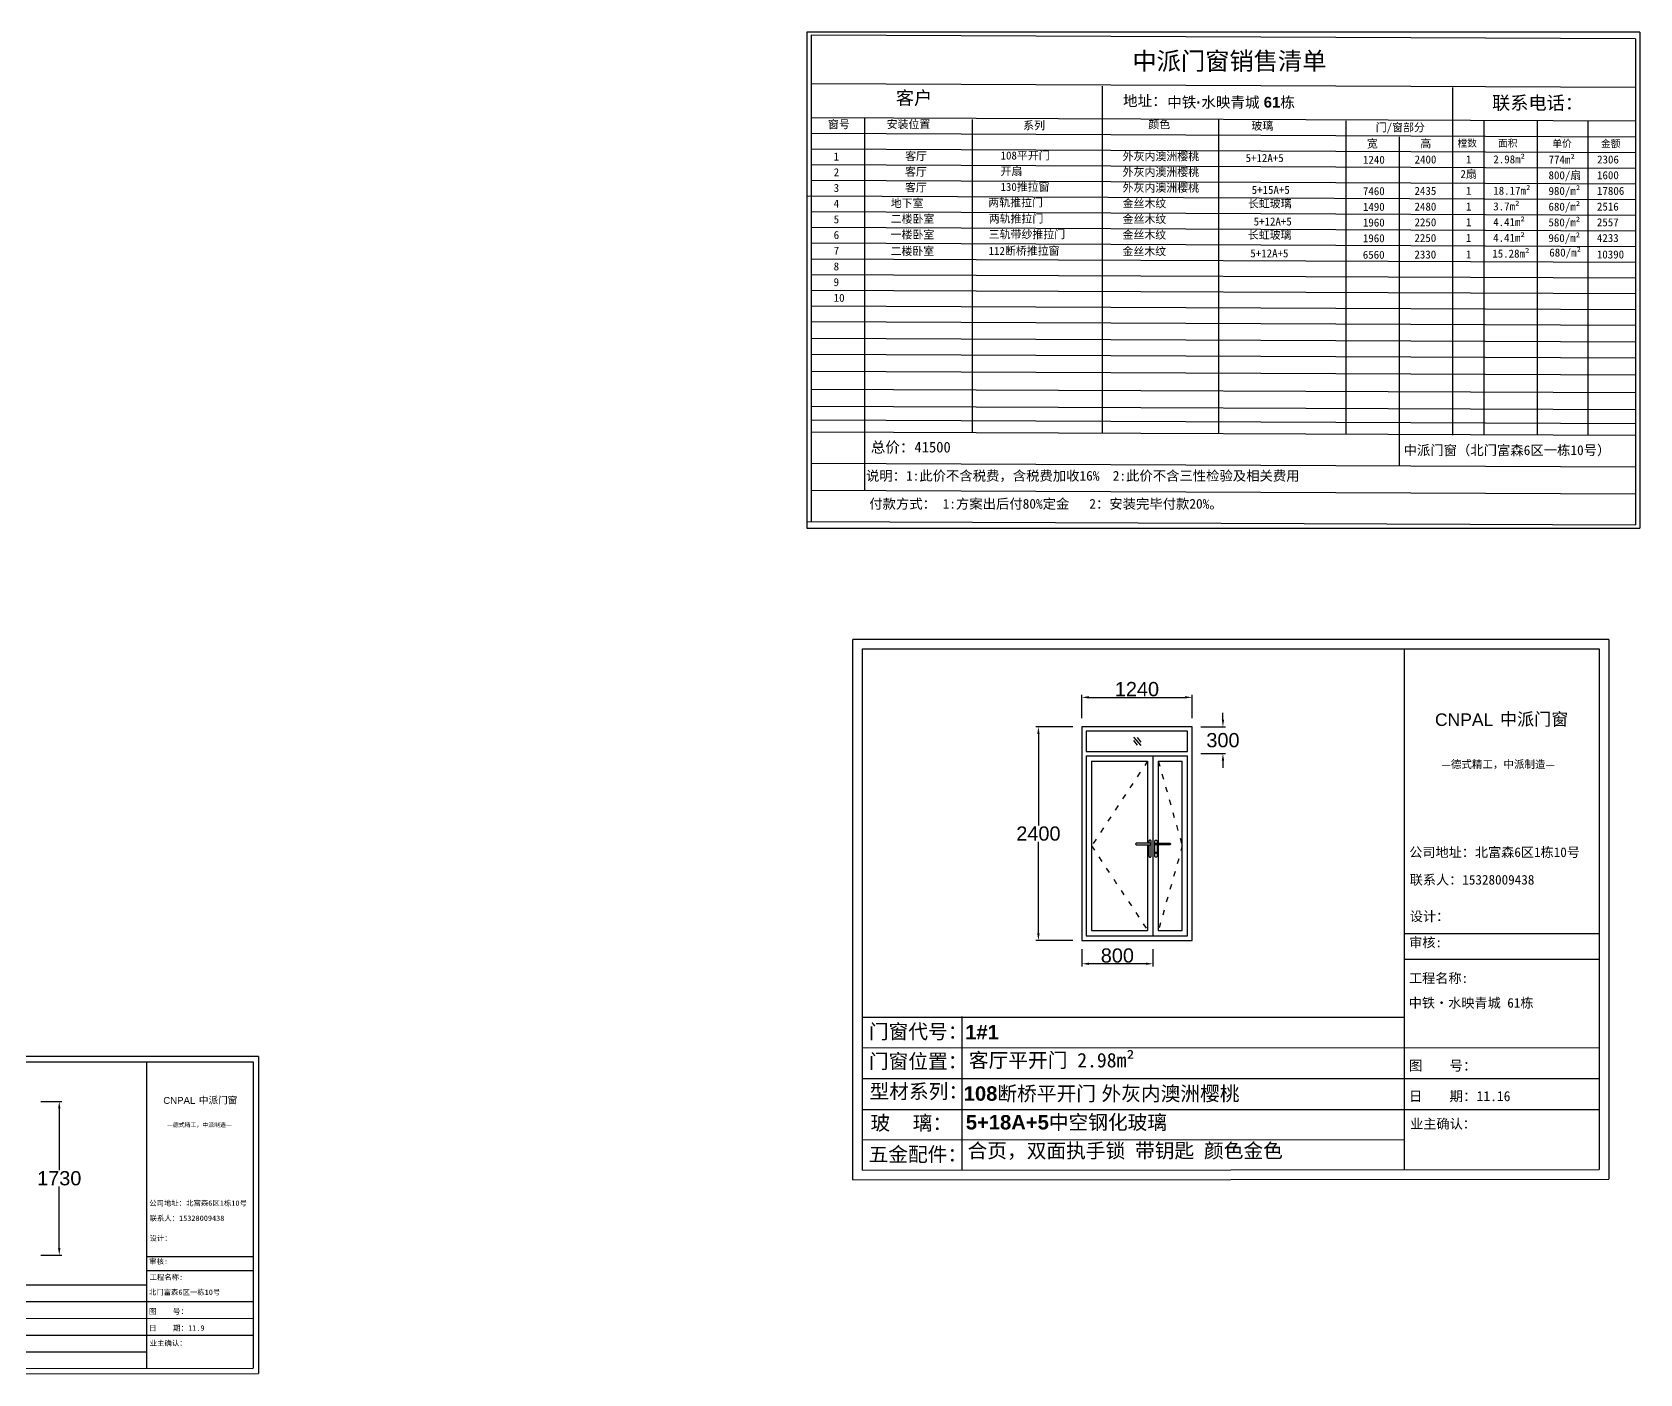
# Model space of a CAD drawing. Header units: inches. Extents: x -138455 to 599497, y -747149 to 13167.
# Drawn here: x 272499 to 290575, y -444035 to -428952 of the extents above; entities that cross this region are included whole.
import ezdxf

# ---------------------------------------------------------------- set-up
doc = ezdxf.new("R2010")
doc.units = ezdxf.units.IN
doc.header["$MEASUREMENT"] = 0
doc.header["$PDMODE"] = 35
doc.header["$PDSIZE"] = -3
doc.linetypes.add('ACAD_ISO03W100', pattern=[30, 12, -18])
doc.layers.add('0 @ 1', color=7, linetype='Continuous')
doc.styles.add('Annotative', font='arialbd.ttf')
doc.styles.add('MtXpl_', font='')
doc.styles.get("Standard").update_dxf_attribs({"font": 'arial.ttf'})
doc.styles.get('MtXpl_').set_extended_font_data('SimSun')
doc.dimstyles.get("Standard").update_dxf_attribs({"dimtxt": 80, "dimasz": 70, "dimexe": 40, "dimexo": 80, "dimgap": 0, "dimtad": 1, "dimtih": 1, "dimtoh": 1, "dimdec": 0, "dimzin": 0, "dimdsep": 46, "dimtxsty": 'Standard', "dimcen": 0.09, "dimadec": 0, "dimazin": 0, "dimtfac": 1, "dimtdec": 0, "dimtofl": 0, "dimtmove": 0, "dimatfit": 3, "dimfxl": 0, "dimtolj": 1, "dimtzin": 0, "dimarcsym": 0})

# ---------------------------------------------------------------- blocks, each defined once
blk = doc.blocks.new('*D2090')
at = {"color": 0, "lineweight": -2, "transparency": 16777216}
for p, q in [((284301, -436662), (284301, -436400)), ((284381, -436430), (285461, -436430)), ((285541, -436662), (285541, -436400))]:
    blk.add_line(p, q, dxfattribs=at)
at = {"color": 0, "transparency": 16777216}
for points in [[(284381, -436416), (284381, -436443), (284301, -436430)], [(285461, -436416), (285461, -436443), (285541, -436430)]]:
    blk.add_solid(points, dxfattribs=at)
at = {"layer": 'Defpoints', "color": 0, "transparency": 16777216}
for p in [(285541, -436430), (284301, -436762), (285541, -436762)]:
    blk.add_point(p, dxfattribs=at)
at = {"color": 0, "transparency": 16777216, "insert": (284921, -436338), "char_height": 160, "attachment_point": 5}
blk.add_mtext('\\A1;1240', dxfattribs=at)
blk = doc.blocks.new('*D2091')
at = {"color": 0, "lineweight": -2, "transparency": 16777216}
for p, q in [((284201, -436762), (283783, -436762)), ((283813, -436842), (283813, -437870)), ((283813, -439082), (283813, -438053)), ((284201, -439162), (283783, -439162))]:
    blk.add_line(p, q, dxfattribs=at)
at = {"color": 0, "transparency": 16777216}
for points in [[(283800, -436842), (283827, -436842), (283813, -436762)], [(283800, -439082), (283827, -439082), (283813, -439162)]]:
    blk.add_solid(points, dxfattribs=at)
at = {"layer": 'Defpoints', "color": 0, "transparency": 16777216}
for p in [(284301, -436762), (283813, -439162), (284301, -439162)]:
    blk.add_point(p, dxfattribs=at)
at = {"color": 0, "transparency": 16777216, "insert": (283813, -437962), "char_height": 160, "attachment_point": 5}
blk.add_mtext('\\A1;2400', dxfattribs=at)
blk = doc.blocks.new('123as')
at = {"color": 0}
for p, q in [((90189, 51387), (90252, 51462)), ((90194, 51330), (90312, 51470)), ((90251, 51335), (90314, 51410))]:
    blk.add_line(p, q, dxfattribs=at)
blk = doc.blocks.new('*D2092')
at = {"color": 0, "lineweight": -2, "transparency": 16777216}
for p, q in [((285888, -436682), (285888, -436602)), ((285641, -436762), (285918, -436762)), ((285641, -437062), (285918, -437062)), ((285888, -437142), (285888, -437222))]:
    blk.add_line(p, q, dxfattribs=at)
at = {"color": 0, "transparency": 16777216}
for points in [[(285875, -436682), (285901, -436682), (285888, -436762)], [(285875, -437142), (285901, -437142), (285888, -437062)]]:
    blk.add_solid(points, dxfattribs=at)
at = {"layer": 'Defpoints', "color": 0, "transparency": 16777216}
for p in [(285541, -436762), (285888, -436762), (285541, -437062)]:
    blk.add_point(p, dxfattribs=at)
at = {"color": 0, "transparency": 16777216, "insert": (285888, -436912), "char_height": 160, "attachment_point": 5}
blk.add_mtext('\\A1;300', dxfattribs=at)
blk = doc.blocks.new('*D2100')
at = {"color": 0, "lineweight": -2, "transparency": 16777216}
for p, q in [((284301, -439262), (284301, -439455)), ((285021, -439425), (284381, -439425)), ((285101, -439262), (285101, -439455))]:
    blk.add_line(p, q, dxfattribs=at)
at = {"color": 0, "transparency": 16777216}
for points in [[(284381, -439412), (284381, -439438), (284301, -439425)], [(285021, -439412), (285021, -439438), (285101, -439425)]]:
    blk.add_solid(points, dxfattribs=at)
at = {"layer": 'Defpoints', "color": 0, "transparency": 16777216}
for p in [(284301, -439162), (285101, -439162), (284301, -439425)]:
    blk.add_point(p, dxfattribs=at)
at = {"color": 0, "transparency": 16777216, "insert": (284701, -439333), "char_height": 160, "attachment_point": 5}
blk.add_mtext('\\A1;800', dxfattribs=at)
blk = doc.blocks.new('*D2164')
at = {"color": 0, "lineweight": -2, "transparency": 16777216}
for p, q in [((272597, -440972), (272834, -440972)), ((272804, -441052), (272804, -441745)), ((272804, -442622), (272804, -441929)), ((272597, -442702), (272834, -442702))]:
    blk.add_line(p, q, dxfattribs=at)
at = {"color": 0, "transparency": 16777216}
for points in [[(272791, -441052), (272817, -441052), (272804, -440972)], [(272791, -442622), (272817, -442622), (272804, -442702)]]:
    blk.add_solid(points, dxfattribs=at)
at = {"layer": 'Defpoints', "color": 0, "transparency": 16777216}
for p in [(272497, -440972), (272497, -442702), (272804, -442702)]:
    blk.add_point(p, dxfattribs=at)
at = {"color": 0, "transparency": 16777216, "insert": (272804, -441837), "char_height": 160, "attachment_point": 5}
blk.add_mtext('\\A1;1730', dxfattribs=at)

msp = doc.modelspace()

# ---------------------------------------------------------------- linework, layer by layer
for p, q in [((281208.5, -428951.5), (281208.5, -434527.1)), ((290575.5, -428951.5), (281208.5, -428951.5)), ((290525.5, -429026.7), (281258.5, -428986.5)), ((281258.5, -428986.5), (281258.5, -434451.9)), ((290525.5, -429026.7), (290525.5, -434492)), ((290575.5, -428951.5), (290575.5, -434527.1)), ((290525.5, -429573), (281258.5, -429532.9)), ((284530.2, -429558), (284530.2, -432244.9)), ((288470.5, -429573), (288470.5, -433483.5)), ((281258.5, -429909.9), (290525.5, -429950)), ((281858.5, -429909.9), (281858.5, -431498.1)), ((283068.5, -429935), (283068.5, -433448.3)), ((285838.8, -429935), (285838.8, -433455.9)), ((287270.5, -429950), (287270.5, -433473.8)), ((288821.6, -429950), (288821.6, -433483.5)), ((289421.6, -429950), (289421.6, -431538.3)), ((289990.9, -429950), (289990.9, -433483.5)), ((281258.5, -430086.4), (290525.5, -430126.5)), ((287870.5, -430126.5), (287870.5, -433483.5)), ((281258.5, -430262.8), (290525.5, -430303)), ((281258.5, -430439.3), (290525.5, -430479.4)), ((281258.5, -430615.8), (290525.5, -430655.9)), ((281208.5, -430792.2), (290525.5, -430832.4)), ((281258.5, -430968.7), (290525.5, -431008.8)), ((281258.5, -431145.2), (290525.5, -431185.3)), ((281258.5, -431321.7), (290525.5, -431361.8)), ((281258.5, -431498.1), (290525.5, -431538.3)), ((281858.5, -431498.1), (281858.5, -434099.9)), ((289421.6, -431538.3), (289421.6, -433483.5)), ((281258.5, -431674.6), (290525.5, -431714.7)), ((281258.5, -431851.1), (290525.5, -431891.2)), ((281258.5, -432027.5), (290525.5, -432067.7)), ((281258.5, -432204), (290525.5, -432244.1)), ((284530.2, -432244.9), (284530.2, -433452.6)), ((281258.5, -432393.2), (290525.5, -432433.3)), ((281258.5, -432571.5), (290525.5, -432611.6)), ((281258.5, -432762.1), (290525.5, -432802.2)), ((281258.5, -432963.9), (290525.5, -433004)), ((281258.5, -433154.5), (290525.5, -433194.7)), ((281258.5, -433310.4), (290525.5, -433350.5)), ((281258.5, -433443.3), (290525.5, -433483.5)), ((287870.5, -433483.5), (287870.5, -433828.5)), ((281258.5, -433796.3), (290525.5, -433836.4)), ((281258.5, -434099.9), (290525.5, -434140)), ((281208.5, -434451.9), (290525.5, -434492)), ((281208.5, -434527.1), (290575.5, -434527.1)), ((290225, -435778.3), (281728.3, -435778.3)), ((281728.3, -441854.1), (281728.3, -435778.3)), ((290225, -435778.3), (290225, -441847.9)), ((281836.6, -435886.2), (290117, -435886.2)), ((281836.6, -441745.8), (281836.6, -435886.2)), ((287926.2, -435886.2), (287926.2, -441740.1)), ((290117, -435886.2), (290117, -441739.7)), ((285541.2, -436761.7), (284301.2, -436761.7)), ((284301.2, -436761.7), (284301.2, -439161.7)), ((285541.2, -439161.7), (285541.2, -436761.7)), ((284351.2, -437036.7), (285491.2, -437036.7)), ((284351.2, -437086.7), (285491.2, -437086.7)), ((284351.2, -437086.7), (284351.2, -439111.7)), ((284411.2, -437146.7), (285041.2, -437146.7)), ((284411.2, -437146.7), (284411.2, -439051.7)), ((285041.2, -437146.7), (285041.2, -438068.7)), ((285101.2, -437086.7), (285101.2, -439111.7)), ((285161.2, -437146.7), (285161.2, -438068.7)), ((285161.2, -437146.7), (285431.2, -437146.7)), ((285431.2, -439051.7), (285431.2, -437146.7)), ((285491.2, -439111.7), (285491.2, -437086.7)), ((285041.2, -438088.7), (285041.2, -439051.7)), ((285161.2, -438088.7), (285161.2, -439051.7)), ((284411.2, -439051.7), (285041.2, -439051.7)), ((285161.2, -439051.7), (285431.2, -439051.7)), ((284301.2, -439161.7), (285541.2, -439161.7)), ((284351.2, -439111.7), (285491.2, -439111.7)), ((287926.2, -439084.1), (290117, -439084.1)), ((287926.2, -439374.2), (290117, -439374.2)), ((281835.5, -440024.7), (287926.2, -440024.7)), ((282951.5, -440016.2), (282951.9, -441738)), ((275043, -440467.6), (269855.2, -440467.6)), ((275043, -440467.6), (275043, -444031.7)), ((281835.7, -440370.3), (290117, -440368)), ((269914.5, -440526.7), (274984, -440526.7)), ((273784.6, -440526.7), (273784.6, -443972.7)), ((274984, -440526.7), (274984, -443972.5)), ((281835.9, -440716.1), (290117, -440713.8)), ((281836.1, -441062.1), (290117, -441062.1)), ((281836.3, -441405.3), (287926.2, -441402.2)), ((281836.6, -441745.8), (290117, -441739.7)), ((281728.3, -441854.1), (290225, -441847.9)), ((273784.6, -442716), (274984, -442716)), ((269913.9, -443033.6), (273784.6, -443033.6)), ((273784.6, -442874.8), (274984, -442874.8)), ((269914, -443222.8), (274984, -443221.6)), ((269914.2, -443412.1), (274984, -443410.8)), ((269914.3, -443601.5), (274984, -443601.5)), ((269914.4, -443789.4), (273784.6, -443787.7)), ((269855.2, -444035.1), (275043, -444031.7)), ((269914.5, -443975.8), (274984, -443972.5))]:
    msp.add_line(p, q)
for points in [[(285491.2, -437036.7), (285491.2, -436811.7), (284351.2, -436811.7), (284351.2, -437036.7)], [(285055.6, -438088.7), (285055.6, -438199.9)], [(285148.8, -438088.7), (285148.8, -438199.9)]]:
    msp.add_lwpolyline(points)
at = {"linetype": 'ACAD_ISO03W100', "ltscale": 5}
for points in [[(285041.2, -437146.7), (284411.2, -438099.2), (285041.2, -439051.7)], [(285161.2, -437146.7), (285431.2, -438099.2), (285161.2, -439051.7)]]:
    msp.add_lwpolyline(points, dxfattribs=at)
for points in [[(284916.4, -438088.7), (285068.6, -438088.7, 0.4142136), (285078.6, -438078.7), (285078.6, -438078.7, 0.4142136), (285068.6, -438068.7), (284916.4, -438068.7, 0.4142136), (284906.4, -438078.7), (284906.4, -438078.7, 0.4142136)], [(285288.1, -438088.7), (285135.8, -438088.7, -0.4142136), (285125.8, -438078.7), (285125.8, -438078.7, -0.4142136), (285135.8, -438068.7), (285288.1, -438068.7, -0.4142136), (285298.1, -438078.7), (285298.1, -438078.7, -0.4142136)]]:
    msp.add_lwpolyline(points, format="xyb", close=True)
for points in [[(285055.6, -438199.9), (285055.6, -438213.9, 0.4142136), (285069.1, -438227.4), (285069.1, -438227.4, 0.4142136), (285082.6, -438213.9), (285082.6, -438047.4, 0.4142136), (285069.1, -438033.9), (285069.1, -438033.9, 0.4142136), (285055.6, -438047.4), (285055.6, -438068.7)], [(285148.8, -438199.9), (285148.8, -438213.9, -0.4142136), (285135.3, -438227.4), (285135.3, -438227.4, -0.4142136), (285121.8, -438213.9), (285121.8, -438047.4, -0.4142136), (285135.3, -438033.9), (285135.3, -438033.9, -0.4142136), (285148.8, -438047.4), (285148.8, -438068.7)]]:
    msp.add_lwpolyline(points, format="xyb")
msp.add_circle((285136, -438177.2), 8.31)

# ---------------------------------------------------------------- block references
at = {"xscale": -0.6684526412304121, "yscale": 0.6684526412304121, "zscale": 0.6684526412304121}
msp.add_blockref('123as', (345257.1, -471281.8), dxfattribs=at)

# ---------------------------------------------------------------- texts
for height, p in [(140.78, (288272, -436751.5)), (77.07, (273973.9, -441000.3))]:
    msp.add_text('CNPAL', height=height).set_placement(p)
at = {"style": 'MtXpl_'}
for s, height, p in [('中派门窗', 140.78, (289002.9, -436745.7)), ('—德式精工，中派制造—', 86.632, (288345.6, -437226)), ('公司地址：北富森6区1栋10号', 108.29, (287982.6, -438225)), ('联系人：15328009438', 108.29, (287988.5, -438534.6)), ('设计：', 108.29, (287988.7, -438945.5)), ('审核:', 108.29, (287981.7, -439239.1)), ('工程名称:', 108.29, (287980.1, -439641)), ('中铁·水映青城 61栋', 108.29, (287977.7, -439918.6)), ('图    号：', 111.9, (287977.4, -440626.4)), ('日    期：11.16', 111.902, (287977.8, -440969.2)), ('中派门窗', 77.07, (274374, -440997.2)), ('—德式精工，中派制造—', 47.426, (274014.2, -441260.1)), ('业主确认：', 108.29, (287992.8, -441277.8)), ('公司地址：北富森6区1栋10号', 59.283, (273815.5, -442145.5)), ('联系人：15328009438', 59.283, (273818.7, -442315)), ('设计：', 59.28, (273818.8, -442540)), ('审核:', 59.28, (273815, -442800.9)), ('工程名称:', 59.28, (273818.5, -442978.9)), ('北门富森6区一栋10号', 59.283, (273811.3, -443147.2)), ('图    号：', 61.26, (273812.6, -443363)), ('日    期：11.9', 61.26, (273812.8, -443550.7)), ('业主确认：', 59.28, (273821.1, -443719.6))]:
    msp.add_text(s, height=height, dxfattribs=at).set_placement(p)
at = {"layer": '0 @ 1', "style": 'Annotative'}
for s, height, p in [('中铁·水映青城 61栋', 120, (285261.8, -429799.6)), ('门窗代号：', 162.44, (281907.6, -440268)), ('1#1', 162.44, (282990.1, -440275.8)), ('门窗位置：', 162.44, (281907.6, -440602.6)), ('型材系列：', 162.44, (281914.4, -440940.7)), ('108断桥平开门 外灰内澳洲樱桃', 162.436, (282973.4, -440965.1)), ('玻    璃：', 162.44, (281925.8, -441295.1)), ('5+18A+5中空钢化玻璃', 162.436, (282996.9, -441288.1)), ('五金配件：', 162.44, (281903.6, -441648.3))]:
    msp.add_text(s, height=height, dxfattribs=at).set_placement(p)
at = {"layer": '0 @ 1', "attachment_point": 1, "style": 'Annotative'}
for s, width, heights, insert, char_height in [('{\\fSimSun|b1|i0|c134|p2;中派门窗销售清单}', 2802.276, [0], (284869.7, -429175.9), 200), ('{\\fSimSun|b1|i0|c134|p2;客户}', 485.592, [0], (282209.9, -429616), 150), ('{\\fSimSun|b1|i0|c134|p2;地址：}', 3483.473, [0], (284764.5, -429662.7), 120), ('{\\fSimSun|b1|i0|c134|p2;联系电话：}', 1409.924, [0], (288914, -429671), 150), ('{\\fSimSun|b1|i0|c134|p2;窗号}', 485.592, [0], (281447.2, -429942.5), 90), ('{\\fSimSun|b1|i0|c134|p2;安装位置}', 706.927, [0], (282106.9, -429941.9), 90), ('{\\fSimSun|b1|i0|c134|p2;系列}', 485.592, [0], (283642.1, -429955.1), 90), ('{\\fSimSun|b1|i0|c134|p2;颜色}', 485.592, [0], (285048.2, -429943.8), 90), ('{\\fSimSun|b1|i0|c134|p2;玻璃}', 485.592, [0], (286208.6, -429959.7), 90), ('{\\fSimSun|b1|i0|c134|p2;门/窗部分}', 603.897, [0], (287605.9, -429977.4), 90), ('{\\fSimSun|b1|i0|c134|p2;宽 }', 603.897, [0], (287507, -430159.5), 90), ('{\\fSimSun|b1|i0|c134|p2;高 }', 603.897, [0], (288107, -430159.5), 90), ('{\\fSimSun|b1|i0|c134|p2;樘数}', 603.897, [0], (288525.9, -430159.7), 80), ('{\\fSimSun|b1|i0|c134|p2;面积}', 603.897, [0], (288980.3, -430159.7), 80), ('{\\fSimSun|b1|i0|c134|p2;单价}', 603.897, [0], (289591.3, -430163.5), 80), ('{\\fSimSun|b1|i0|c134|p2;金额}', 603.897, [0], (290138.2, -430164.9), 80), ('{\\fSimSun|b1|i0|c134|p2;1}', 485.592, [0], (281511.5, -430304.8), 90), ('{\\fSimSun|b1|i0|c134|p2;客厅}', 1226.654, [0], (282314.3, -430300), 90), ('{\\fSimSun|b1|i0|c134|p2;108平开门}', 1528.495, [129], (283387.7, -430293.4), 90), ('{\\fSimSun|b1|i0|c134|p2;外灰内澳洲樱桃}', 1460.301, [0], (284760.9, -430303.1), 90), ('{\\fSimSun|b1|i0|c134|p2;5+12A+5}', 1460.301, [0], (286142.4, -430321.2), 90), ('{\\fSimSun|b1|i0|c134|p2;1240}', 1460.301, [0], (287462.9, -430340.8), 90), ('{\\fSimSun|b1|i0|c134|p2;2400}', 1460.301, [0], (288043.1, -430338.2), 90), ('{\\fSimSun|b1|i0|c134|p2;1}', 102.542, [0], (288621.7, -430337), 90), ('{\\fSimSun|b1|i0|c134|p2;2.98m²}', 1460.301, [0], (288928.2, -430336), 90), ('{\\fSimSun|b1|i0|c134|p2;774m²}', 1460.301, [0], (289549.6, -430338.8), 90), ('{\\fSimSun|b1|i0|c134|p2;2306}', 1460.301, [0], (290094.9, -430338), 90), ('{\\fSimSun|b1|i0|c134|p2;2}', 485.592, [0], (281511.5, -430481.2), 90), ('{\\fSimSun|b1|i0|c134|p2;客厅}', 1226.654, [0], (282313.8, -430476.5), 90), ('{\\fSimSun|b1|i0|c134|p2;开扇}', 1528.495, [129], (283387.2, -430469.9), 90), ('{\\fSimSun|b1|i0|c134|p2;外灰内澳洲樱桃}', 1460.301, [0], (284760.4, -430479.6), 90), ('{\\fSimSun|b1|i0|c134|p2;2扇}', 535.353, [0], (288558.6, -430501.4), 90), ('{\\fSimSun|b1|i0|c134|p2;800/扇}', 1460.301, [0], (289548.9, -430515.3), 90), ('{\\fSimSun|b1|i0|c134|p2;1600}', 1460.301, [0], (290094.2, -430514.5), 90), ('{\\fSimSun|b1|i0|c134|p2;3}', 485.592, [0], (281511.5, -430657.7), 90), ('{\\fSimSun|b1|i0|c134|p2;客厅}', 1226.654, [0], (282313.3, -430653), 90), ('{\\fSimSun|b1|i0|c134|p2;130推拉窗}', 1528.495, [129], (283386.7, -430646.4), 90), ('{\\fSimSun|b1|i0|c134|p2;外灰内澳洲樱桃}', 1460.301, [0], (284759.9, -430656), 90), ('{\\fSimSun|b1|i0|c134|p2;5+15A+5}', 1460.301, [0], (286211.1, -430679.5), 90), ('{\\fSimSun|b1|i0|c134|p2;7460}', 1460.301, [0], (287461.9, -430693.7), 90), ('{\\fSimSun|b1|i0|c134|p2;2435}', 1460.301, [0], (288042.1, -430691.2), 90), ('{\\fSimSun|b1|i0|c134|p2;1}', 102.542, [0], (288620.7, -430689.9), 90), ('{\\fSimSun|b1|i0|c134|p2;18.17m²}', 1460.301, [0], (288927.2, -430688.9), 90), ('{\\fSimSun|b1|i0|c134|p2;980/m²}', 1460.301, [0], (289548.6, -430691.8), 90), ('{\\fSimSun|b1|i0|c134|p2;17806}', 1460.301, [0], (290094.2, -430691), 90), ('{\\fSimSun|b1|i0|c134|p2;4}', 485.592, [0], (281511.5, -430834.2), 90), ('{\\fSimSun|b1|i0|c134|p2;地下室}', 1226.654, [0], (282152.6, -430829.6), 90), ('{\\fSimSun|b1|i0|c134|p2;两轨推拉门}', 1528.495, [129], (283249.4, -430821.2), 90), ('{\\fSimSun|b1|i0|c134|p2;金丝木纹}', 1460.301, [0], (284759.9, -430832.6), 90), ('{\\fSimSun|b1|i0|c134|p2;长虹玻璃}', 1460.301, [0], (286168.7, -430833.2), 90), ('{\\fSimSun|b1|i0|c134|p2;1490}', 1460.301, [0], (287461.9, -430870.3), 90), ('{\\fSimSun|b1|i0|c134|p2;2480}', 1460.301, [0], (288042.1, -430867.8), 90), ('{\\fSimSun|b1|i0|c134|p2;1}', 102.542, [0], (288620.7, -430866.5), 90), ('{\\fSimSun|b1|i0|c134|p2;3.7m²}', 1460.301, [0], (288927.2, -430865.5), 90), ('{\\fSimSun|b1|i0|c134|p2;680/m²}', 1460.301, [0], (289548.6, -430868.3), 90), ('{\\fSimSun|b1|i0|c134|p2;2516}', 1460.301, [0], (290093.4, -430867.5), 90), ('{\\fSimSun|b1|i0|c134|p2;5}', 485.592, [0], (281511.5, -431010.6), 90), ('{\\fSimSun|b1|i0|c134|p2;二楼卧室}', 1226.654, [0], (282152.1, -431005.9), 90), ('{\\fSimSun|b1|i0|c134|p2;两轨推拉门}', 1528.495, [129], (283254.6, -431003), 90), ('{\\fSimSun|b1|i0|c134|p2;金丝木纹}', 1460.301, [0], (284759.9, -431009), 90), ('{\\fSimSun|b1|i0|c134|p2;5+12A+5}', 1460.301, [0], (286233.1, -431035.3), 90), ('{\\fSimSun|b1|i0|c134|p2;1960}', 1460.301, [0], (287461.9, -431046.7), 90), ('{\\fSimSun|b1|i0|c134|p2;2250}', 1460.301, [0], (288042.1, -431044.2), 90), ('{\\fSimSun|b1|i0|c134|p2;1}', 102.542, [0], (288620.2, -431042.8), 90), ('{\\fSimSun|b1|i0|c134|p2;4.41m²}', 1460.301, [0], (288926.7, -431041.8), 90), ('{\\fSimSun|b1|i0|c134|p2;580/m²}', 1460.301, [0], (289548.1, -431044.7), 90), ('{\\fSimSun|b1|i0|c134|p2;2557}', 1460.301, [0], (290092.6, -431043.9), 90), ('{\\fSimSun|b1|i0|c134|p2;6}', 485.592, [0], (281511.5, -431187.1), 90), ('{\\fSimSun|b1|i0|c134|p2;一楼卧室}', 1226.654, [0], (282151.6, -431182.4), 90), ('{\\fSimSun|b1|i0|c134|p2;三轨带纱推拉门}', 1528.495, [129], (283254.6, -431179.4), 90), ('{\\fSimSun|b1|i0|c134|p2;金丝木纹}', 1460.301, [0], (284758.9, -431185.4), 90), ('{\\fSimSun|b1|i0|c134|p2;长虹玻璃}', 1460.301, [0], (286167.9, -431186), 90), ('{\\fSimSun|b1|i0|c134|p2;1960}', 1460.301, [0], (287461.4, -431223.2), 90), ('{\\fSimSun|b1|i0|c134|p2;2250}', 1460.301, [0], (288041.5, -431220.7), 90), ('{\\fSimSun|b1|i0|c134|p2;1}', 102.542, [0], (288619.7, -431219.3), 90), ('{\\fSimSun|b1|i0|c134|p2;4.41m²}', 1460.301, [0], (288926.2, -431218.3), 90), ('{\\fSimSun|b1|i0|c134|p2;960/m²}', 1460.301, [0], (289547.4, -431221.2), 90), ('{\\fSimSun|b1|i0|c134|p2;4233}', 1460.301, [0], (290092.6, -431220.4), 90), ('{\\fSimSun|b1|i0|c134|p2;7}', 485.592, [0], (281511.5, -431363.6), 90), ('{\\fSimSun|b1|i0|c134|p2;二楼卧室}', 1226.654, [0], (282150.8, -431368.1), 90), ('{\\fSimSun|b1|i0|c134|p2;112断桥推拉窗}', 1528.495, [129], (283253.3, -431365.1), 90), ('{\\fSimSun|b1|i0|c134|p2;金丝木纹}', 1460.301, [0], (284758.1, -431371.1), 90), ('{\\fSimSun|b1|i0|c134|p2;5+12A+5}', 1460.301, [0], (286195.9, -431393.2), 90), ('{\\fSimSun|b1|i0|c134|p2;6560}', 1460.301, [0], (287460.7, -431408.9), 90), ('{\\fSimSun|b1|i0|c134|p2;2330}', 1460.301, [0], (288040.8, -431406.3), 90), ('{\\fSimSun|b1|i0|c134|p2;1}', 102.542, [0], (288618.9, -431405), 90), ('{\\fSimSun|b1|i0|c134|p2;15.28m²}', 1460.301, [0], (288916.5, -431396.1), 90), ('{\\fSimSun|b1|i0|c134|p2;680/m²}', 1460.301, [0], (289557.6, -431384.1), 90), ('{\\fSimSun|b1|i0|c134|p2;10390}', 1460.301, [0], (290092.2, -431406.1), 90), ('{\\fSimSun|b1|i0|c134|p2;8}', 485.592, [0], (281511, -431540), 90), ('{\\fSimSun|b1|i0|c134|p2;9}', 485.592, [0], (281510.5, -431716.5), 90), ('{\\fSimSun|b1|i0|c134|p2;10}', 485.592, [0], (281511.5, -431893), 90), ('{\\fSimSun|b1|i0|c134|p2;总价：41500}', 4715.707, [0], (281928, -433557.1), 120), ('{\\fSimSun|b1|i0|c134|p2;中派门窗（北门富森6区一栋10号）}', 2734.804, [0], (287919.2, -433596.3), 110), ('{\\fSimSun|b1|i0|c134|p2;说明：1:此价不含税费，含税费加收16%  2:此价不含三性检验及相关费用}', 6113.097, [0], (281874.8, -433884), 110), ('{\\fSimSun|b1|i0|c134|p2;付款方式： 1:方案出后付80%定金   2：安装完毕付款20%。}', 7146.186, [0], (281911.4, -434199.1), 110), ('{\\fSimSun|b1|i0|c134|p2;客厅平开门 2.98m²}', 4396.385, [0], (283031.7, -440427.6), 162.436), ('{\\fSimSun|b1|i0|c134|p2;合页，双面执手锁 带钥匙 颜色金色}', 7563.173, [0], (283017.1, -441445), 162.436)]:
    msp.add_mtext_dynamic_manual_height_columns(s, width=width, gutter_width=903.5, heights=heights, dxfattribs=dict(at, insert=insert, char_height=char_height))

# ---------------------------------------------------------------- dimensions: what is measured, and where the dimension line sits
for base, p1, p2, picture, middle in [((285541.2, -436429.5), (284301.2, -436761.7), (285541.2, -436761.7), '*D2090', (284921.2, -436337.8)), ((284301.2, -439424.9), (285101.2, -439161.7), (284301.2, -439161.7), '*D2100', (284701.2, -439333.2))]:
    dim = msp.add_linear_dim(base=base, p1=p1, p2=p2, dimstyle='Standard', override={"dimtxt": 160, "dimasz": 80, "dimexe": 30, "dimexo": 100, "dimgap": 10, "dimfxl": 100})
    dim.commit()
    dim.dimension.update_dxf_attribs({"geometry": picture, "text_midpoint": middle})
for base, p1, p2, picture, middle in [((285888.1, -436761.7), (285541.2, -437061.7), (285541.2, -436761.7), '*D2092', (285888.1, -436911.7)), ((283813.3, -439161.7), (284301.2, -436761.7), (284301.2, -439161.7), '*D2091', (283813.3, -437961.7)), ((272804.1, -442701.8), (272497.3, -440971.8), (272497.3, -442701.8), '*D2164', (272804.1, -441836.8))]:
    dim = msp.add_linear_dim(base=base, p1=p1, p2=p2, angle=90, dimstyle='Standard', override={"dimtxt": 160, "dimasz": 80, "dimexe": 30, "dimexo": 100, "dimgap": 10, "dimfxl": 100})
    dim.commit()
    dim.dimension.update_dxf_attribs({"geometry": picture, "text_midpoint": middle})

doc.saveas('drawing.dxf')
